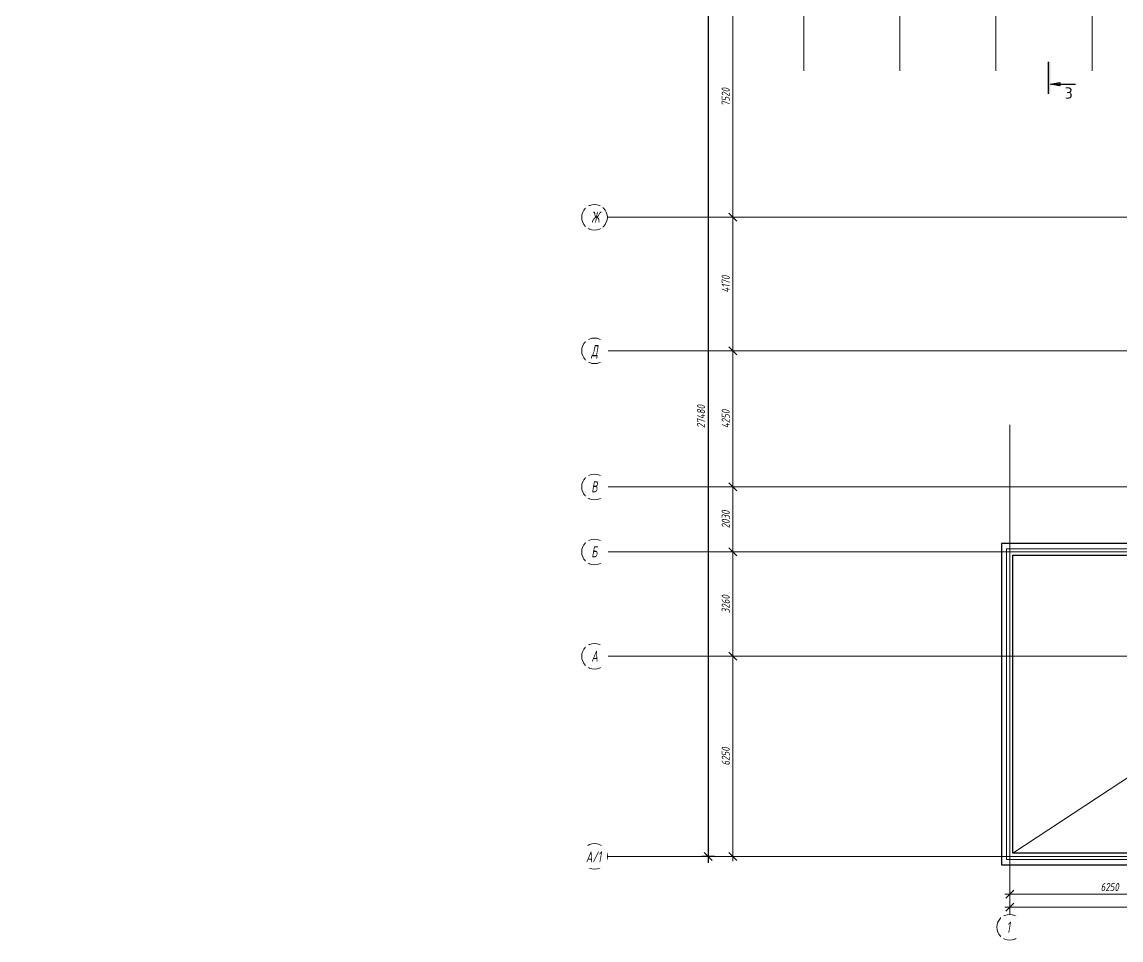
# Model space of a CAD drawing. Extents: x -96705 to 1864084, y -482104 to 235.
# Drawn here: x 1168472 to 1202789, y -158358 to -129687 of the extents above; entities that cross this region are included whole.
import ezdxf
from ezdxf import colors
from ezdxf.entities.mleader import LeaderData, LeaderLine
from ezdxf.math import Vec2, Vec3

# ---------------------------------------------------------------- set-up
doc = ezdxf.new("R2010")
doc.units = 0
doc.header["$LTSCALE"] = 100
doc.header["$PDMODE"] = 1
doc.header["$PDSIZE"] = 200
doc.linetypes.add('ACAD_ISO02W100', pattern=[15, 12, -3])
doc.linetypes.add('CENTER', pattern=[2, 1.25, -0.25, 0.25, -0.25])
doc.layers.get('Defpoints').update_dxf_attribs({"color": 42})
for name, color, linetype, lineweight in [('АР_Навесной фасад', 5, 'Continuous', 5), ('АР_Оси', 193, 'Continuous', 9), ('АР_Оси размеры', 164, 'Continuous', 9), ('АР_Отметки', 250, 'Continuous', 15), ('АР_Разрезы', 175, 'Continuous', 9), ('АР_тонкая линия', 250, 'Continuous', 0), ('Подвал', 250, 'Continuous', 30), ('пунктир', 251, 'Continuous', 13)]:
    doc.layers.add(name, color=color, linetype=linetype, lineweight=lineweight)
doc.layers.add('Тонкая', color=7, linetype='Continuous')
doc.layers.get('Тонкая').off()
doc.styles.add('ISOCPEUR', font='isocpeui.ttf', dxfattribs={"height": 250})
doc.styles.add('METRO-STYLE', font='isocpeur.ttf', dxfattribs={"width": 0.9, "oblique": 15})
doc.styles.add('ГОСТ 2.304', font='CS_Gost2304.shx', dxfattribs={"oblique": 10})
doc.dimstyles.new('СПДС', dxfattribs={"dimscale": 100, "dimtxt": 2.5, "dimasz": 2.5, "dimexe": 2, "dimexo": 0.625, "dimgap": 1, "dimtad": 1, "dimdec": 0, "dimrnd": 5, "dimtxsty": 'ГОСТ 2.304', "dimblk": 'OBLIQUE', "dimblk1": 'OBLIQUE', "dimblk2": 'OBLIQUE', "dimcen": 2.5, "dimdle": 2, "dimadec": 0, "dimazin": 2, "dimtfac": 0.75, "dimtdec": 4, "dimtmove": 1, "dimatfit": 3, "dimfxl": 1, "dimtfill": 1, "dimtolj": 1, "dimarcsym": 1})

# ---------------------------------------------------------------- blocks, each defined once
blk = doc.blocks.new('_Oblique')
at = {"color": 0, "linetype": 'ByBlock', "lineweight": -2}
blk.add_line((-0.5, -0.5), (0.5, 0.5), dxfattribs=at)
blk = doc.blocks.new('*D399')
at = {"layer": 'Defpoints', "color": 0, "lineweight": 30, "ltscale": 100, "transparency": 16777216}
for p in [(-2088, -71210), (-1189, -71210), (-654, -77460)]:
    blk.add_point(p, dxfattribs=at)
at = {"layer": 'АР_Оси размеры', "color": 0, "lineweight": -2, "ltscale": 100, "transparency": 16777216}
for p, q in [((-1189, -71210), (-2238, -71210)), ((-2088, -77610), (-2088, -71060)), ((-654, -77460), (-2238, -77460))]:
    blk.add_line(p, q, dxfattribs=at)
at = {"layer": 'АР_Оси размеры', "color": 0, "lineweight": -2, "ltscale": 100, "transparency": 16777216, "xscale": 250, "yscale": 250, "zscale": 250}
for p, rotation in [((-2088, -71210), 90), ((-2088, -77460), 270)]:
    blk.add_blockref('_Oblique', p, dxfattribs=dict(at, rotation=rotation))
at = {"layer": 'АР_Оси размеры', "color": 0, "ltscale": 100, "transparency": 16777216, "insert": (-2313, -74335), "char_height": 250, "attachment_point": 5, "rotation": 90, "style": 'ГОСТ 2.304'}
blk.add_mtext('\\A1;6250', dxfattribs=at)
blk = doc.blocks.new('*D400')
at = {"layer": 'Defpoints', "color": 0, "lineweight": 30, "ltscale": 100, "transparency": 16777216}
for p in [(-2088, -67950), (-1266, -67950), (-1189, -71210)]:
    blk.add_point(p, dxfattribs=at)
at = {"layer": 'АР_Оси размеры', "color": 0, "lineweight": -2, "ltscale": 100, "transparency": 16777216}
for p, q in [((-2088, -71360), (-2088, -67800)), ((-1266, -67950), (-2238, -67950)), ((-1189, -71210), (-2238, -71210))]:
    blk.add_line(p, q, dxfattribs=at)
at = {"layer": 'АР_Оси размеры', "color": 0, "lineweight": -2, "ltscale": 100, "transparency": 16777216, "xscale": 250, "yscale": 250, "zscale": 250}
for p, rotation in [((-2088, -67950), 90), ((-2088, -71210), 270)]:
    blk.add_blockref('_Oblique', p, dxfattribs=dict(at, rotation=rotation))
at = {"layer": 'АР_Оси размеры', "color": 0, "ltscale": 100, "transparency": 16777216, "insert": (-2313, -69580), "char_height": 250, "attachment_point": 5, "rotation": 90, "style": 'ГОСТ 2.304'}
blk.add_mtext('\\A1;3260', dxfattribs=at)
blk = doc.blocks.new('*D401')
at = {"layer": 'Defpoints', "color": 0, "lineweight": 30, "ltscale": 100, "transparency": 16777216}
for p in [(-2088, -65920), (-1340, -65920), (-1266, -67950)]:
    blk.add_point(p, dxfattribs=at)
at = {"layer": 'АР_Оси размеры', "color": 0, "lineweight": -2, "ltscale": 100, "transparency": 16777216}
for p, q in [((-2088, -68100), (-2088, -65770)), ((-1340, -65920), (-2238, -65920)), ((-1266, -67950), (-2238, -67950))]:
    blk.add_line(p, q, dxfattribs=at)
at = {"layer": 'АР_Оси размеры', "color": 0, "lineweight": -2, "ltscale": 100, "transparency": 16777216, "xscale": 250, "yscale": 250, "zscale": 250}
for p, rotation in [((-2088, -65920), 90), ((-2088, -67950), 270)]:
    blk.add_blockref('_Oblique', p, dxfattribs=dict(at, rotation=rotation))
at = {"layer": 'АР_Оси размеры', "color": 0, "ltscale": 100, "transparency": 16777216, "insert": (-2313, -66935), "char_height": 250, "attachment_point": 5, "rotation": 90, "style": 'ГОСТ 2.304'}
blk.add_mtext('\\A1;2030', dxfattribs=at)
blk = doc.blocks.new('*D402')
at = {"layer": 'Defpoints', "color": 0, "lineweight": 30, "ltscale": 100, "transparency": 16777216}
for p in [(-2088, -61670), (-1738, -61670), (-1340, -65920)]:
    blk.add_point(p, dxfattribs=at)
at = {"layer": 'АР_Оси размеры', "color": 0, "lineweight": -2, "ltscale": 100, "transparency": 16777216}
for p, q in [((-1738, -61670), (-2238, -61670)), ((-2088, -66070), (-2088, -61520)), ((-1340, -65920), (-2238, -65920))]:
    blk.add_line(p, q, dxfattribs=at)
at = {"layer": 'АР_Оси размеры', "color": 0, "lineweight": -2, "ltscale": 100, "transparency": 16777216, "xscale": 250, "yscale": 250, "zscale": 250}
for p, rotation in [((-2088, -61670), 90), ((-2088, -65920), 270)]:
    blk.add_blockref('_Oblique', p, dxfattribs=dict(at, rotation=rotation))
at = {"layer": 'АР_Оси размеры', "color": 0, "ltscale": 100, "transparency": 16777216, "insert": (-2313, -63795), "char_height": 250, "attachment_point": 5, "rotation": 90, "style": 'ГОСТ 2.304'}
blk.add_mtext('\\A1;4250', dxfattribs=at)
blk = doc.blocks.new('*D352')
at = {"layer": 'Defpoints', "color": 0, "lineweight": 30, "ltscale": 100, "transparency": 16777216}
for p in [(-2088, -57500), (-1270, -57500), (-1738, -61670)]:
    blk.add_point(p, dxfattribs=at)
at = {"layer": 'АР_Оси размеры', "color": 0, "lineweight": -2, "ltscale": 100, "transparency": 16777216}
for p, q in [((-1270, -57500), (-2238, -57500)), ((-2088, -61820), (-2088, -57350)), ((-1738, -61670), (-2238, -61670))]:
    blk.add_line(p, q, dxfattribs=at)
at = {"layer": 'АР_Оси размеры', "color": 0, "lineweight": -2, "ltscale": 100, "transparency": 16777216, "xscale": 250, "yscale": 250, "zscale": 250}
for p, rotation in [((-2088, -57500), 90), ((-2088, -61670), 270)]:
    blk.add_blockref('_Oblique', p, dxfattribs=dict(at, rotation=rotation))
at = {"layer": 'АР_Оси размеры', "color": 0, "ltscale": 100, "transparency": 16777216, "insert": (-2313, -59585), "char_height": 250, "attachment_point": 5, "rotation": 90, "style": 'ГОСТ 2.304'}
blk.add_mtext('\\A1;4170', dxfattribs=at)
blk = doc.blocks.new('*D353')
at = {"layer": 'Defpoints', "color": 0, "lineweight": 30, "ltscale": 100, "transparency": 16777216}
for p in [(-2088, -49980), (-1209, -49980), (-1270, -57500)]:
    blk.add_point(p, dxfattribs=at)
at = {"layer": 'АР_Оси размеры', "color": 0, "lineweight": -2, "ltscale": 100, "transparency": 16777216}
for p, q in [((-1209, -49980), (-2238, -49980)), ((-2088, -57650), (-2088, -49830)), ((-1270, -57500), (-2238, -57500))]:
    blk.add_line(p, q, dxfattribs=at)
at = {"layer": 'АР_Оси размеры', "color": 0, "lineweight": -2, "ltscale": 100, "transparency": 16777216, "xscale": 250, "yscale": 250, "zscale": 250}
for p, rotation in [((-2088, -49980), 90), ((-2088, -57500), 270)]:
    blk.add_blockref('_Oblique', p, dxfattribs=dict(at, rotation=rotation))
at = {"layer": 'АР_Оси размеры', "color": 0, "ltscale": 100, "transparency": 16777216, "insert": (-2313, -53740), "char_height": 250, "attachment_point": 5, "rotation": 90, "style": 'ГОСТ 2.304'}
blk.add_mtext('\\A1;7520', dxfattribs=at)
blk = doc.blocks.new('*D369')
at = {"layer": 'Defpoints', "color": 0, "lineweight": 30, "ltscale": 100, "transparency": 16777216}
for p in [(6555, -78232), (12805, -78232), (12805, -78642)]:
    blk.add_point(p, dxfattribs=at)
at = {"layer": 'АР_Оси размеры', "color": 0, "lineweight": -2, "ltscale": 100, "transparency": 16777216}
for p, q in [((6555, -78232), (6555, -78792)), ((12805, -78232), (12805, -78792)), ((6405, -78642), (12955, -78642))]:
    blk.add_line(p, q, dxfattribs=at)
at = {"layer": 'АР_Оси размеры', "color": 0, "lineweight": -2, "ltscale": 100, "transparency": 16777216, "xscale": 250, "yscale": 250, "zscale": 250, "rotation": 180}
blk.add_blockref('_Oblique', (6555, -78642), dxfattribs=at)
at = {"layer": 'АР_Оси размеры', "color": 0, "lineweight": -2, "ltscale": 100, "transparency": 16777216, "xscale": 250, "yscale": 250, "zscale": 250}
blk.add_blockref('_Oblique', (12805, -78642), dxfattribs=at)
at = {"layer": 'АР_Оси размеры', "color": 0, "ltscale": 100, "transparency": 16777216, "insert": (9680, -78417), "char_height": 250, "attachment_point": 5, "style": 'ГОСТ 2.304'}
blk.add_mtext('\\A1;6250', dxfattribs=at)
blk = doc.blocks.new('*D397')
at = {"layer": 'Defpoints', "color": 0, "lineweight": 30, "ltscale": 100, "transparency": 16777216}
for p in [(6555, -78792), (74970, -78792), (74970, -79044)]:
    blk.add_point(p, dxfattribs=at)
at = {"layer": 'АР_Оси размеры', "color": 0, "lineweight": -2, "ltscale": 100, "transparency": 16777216}
for p, q in [((6555, -78792), (6555, -79194)), ((74970, -78792), (74970, -79194)), ((6405, -79044), (75120, -79044))]:
    blk.add_line(p, q, dxfattribs=at)
at = {"layer": 'АР_Оси размеры', "color": 0, "lineweight": -2, "ltscale": 100, "transparency": 16777216, "xscale": 250, "yscale": 250, "zscale": 250, "rotation": 180}
blk.add_blockref('_Oblique', (6555, -79044), dxfattribs=at)
at = {"layer": 'АР_Оси размеры', "color": 0, "lineweight": -2, "ltscale": 100, "transparency": 16777216, "xscale": 250, "yscale": 250, "zscale": 250}
blk.add_blockref('_Oblique', (74970, -79044), dxfattribs=at)
at = {"layer": 'АР_Оси размеры', "color": 0, "ltscale": 100, "transparency": 16777216, "insert": (40124, -78819), "char_height": 250, "attachment_point": 5, "style": 'ГОСТ 2.304'}
blk.add_mtext('\\A1;68415', dxfattribs=at)
blk = doc.blocks.new('A$C60573c2e')
at = {"layer": 'АР_Разрезы', "ltscale": 100}
h = blk.add_hatch(color=8, dxfattribs=at)
h.dxf.hatch_style = 1
h.paths.add_polyline_path([(7699, -50578), (7629, -50578), (7629, -51578), (7699, -51578)])
h.paths.add_polyline_path([(7999, -51228), (7699, -51278), (7999, -51278)])
h.paths.add_polyline_path([(7999, -51278), (7699, -51278), (7999, -51328)])
at = {"layer": 'АР_Разрезы', "color": 8, "lineweight": 25, "ltscale": 100}
for p, q in [((7629, -50578), (7629, -51578)), ((7699, -51278), (7999, -51228)), ((7999, -51328), (7699, -51278)), ((7999, -51228), (7999, -51328))]:
    blk.add_line(p, q, dxfattribs=at)
at = {"layer": 'АР_Разрезы', "color": 8, "lineweight": 25, "ltscale": 100, "elevation": 0}
blk.add_lwpolyline([(7699, -51278), (8483, -51278)], dxfattribs=at)
at = {"layer": 'АР_Разрезы', "color": 8, "lineweight": 25, "ltscale": 100, "insert": (8149, -51378), "char_height": 350, "width": 583.33, "attachment_point": 1, "style": 'METRO-STYLE'}
blk.add_mtext('{\\Q0;\\W1;3}', dxfattribs=at)
blk = doc.blocks.new('*D956')
at = {"layer": 'Defpoints', "color": 0, "ltscale": 100, "transparency": 16777216}
for p in [(1190521, -128267), (1189900, -155747), (1190159, -155747)]:
    blk.add_point(p, dxfattribs=at)
at = {"layer": 'АР_Оси размеры', "color": 8, "lineweight": -2, "ltscale": 100, "transparency": 16777216}
for p, q in [((1190458, -128267), (1189700, -128267)), ((1189900, -128067), (1189900, -155947)), ((1190096, -155747), (1189700, -155747))]:
    blk.add_line(p, q, dxfattribs=at)
at = {"layer": 'АР_Оси размеры', "color": 8, "lineweight": -2, "ltscale": 100, "transparency": 16777216, "xscale": 250, "yscale": 250, "zscale": 250}
for p, rotation in [((1189900, -128267), 90), ((1189900, -155747), 270)]:
    blk.add_blockref('_Oblique', p, dxfattribs=dict(at, rotation=rotation))
at = {"layer": 'АР_Оси размеры', "color": 8, "ltscale": 100, "transparency": 16777216, "insert": (1189675, -142007), "char_height": 250, "attachment_point": 5, "rotation": 90, "style": 'ГОСТ 2.304', "bg_fill": 3, "box_fill_scale": 1.1, "bg_fill_color": 256, "bg_fill_true_color": 13158600, "bg_fill_transparency": 0}
blk.add_mtext('\\A1;27480', dxfattribs=at)
blk = doc.blocks.new('_DotSmall')
at = {"color": 0, "linetype": 'ByBlock', "const_width": 0.5}
blk.add_lwpolyline([(-0.0625, 0, 1), (0.0625, 0, 1)], format="xyb", close=True, dxfattribs=at)
blk = doc.blocks.new('A$C1c8ff280')
at = {"layer": 'пунктир', "color": 8, "linetype": 'ACAD_ISO02W100', "ltscale": 50}
for points in [[(36321, -64341), (36321, -63955), (27550, -63955), (27550, -69145), (19430, -69145), (19430, -75495), (6330, -75495), (6330, -65785), (12680, -65785), (12680, -47915), (23295, -47915), (23295, -43950), (58095, -43950), (58095, -47915), (68595, -47915), (68595, -65785), (74945, -65785), (74945, -75495), (61845, -75495), (61845, -69145), (53965, -69145), (53965, -63955), (45231, -63955), (45231, -64250)], [(36521, -64269), (36521, -63755), (27350, -63755), (27350, -68945), (19230, -68945), (19230, -75295), (6530, -75295), (6530, -65985), (12880, -65985), (12880, -48115), (23595, -48115), (23595, -44250), (57795, -44250), (57795, -48115), (68395, -48115), (68395, -65985), (74745, -65985), (74745, -75295), (62045, -75295), (62045, -68945), (54165, -68945), (54165, -63755), (45031, -63755)]]:
    blk.add_lwpolyline(points, dxfattribs=at)
blk = doc.blocks.new('A$C2a493afe')
at = {"layer": 'АР_Оси размеры', "color": 8, "ltscale": 100}
for base, p1, p2, picture, middle in [((-2087.7, -49980.1), (-1269.9, -57500.1), (-1209, -49980.1), '*D353', (-2312.7, -53740.1)), ((-2087.7, -57500.1), (-1737.8, -61670.1), (-1269.9, -57500.1), '*D352', (-2312.7, -59585.1)), ((-2087.7, -61670.1), (-1339.8, -65920.1), (-1737.8, -61670.1), '*D402', (-2312.7, -63795.1)), ((-2087.7, -65920.1), (-1266.3, -67950.1), (-1339.8, -65920.1), '*D401', (-2312.7, -66935.1)), ((-2087.7, -67950.1), (-1189, -71210.1), (-1266.3, -67950.1), '*D400', (-2312.7, -69580.1)), ((-2087.7, -71210.1), (-654, -77460.1), (-1189, -71210.1), '*D399', (-2312.7, -74335.1))]:
    dim = blk.add_linear_dim(base=base, p1=p1, p2=p2, angle=90, dimstyle='СПДС', override={"dimclrd": 8, "dimclre": 8, "dimclrt": 8}, dxfattribs=at)
    dim.commit()
    dim.dimension.update_dxf_attribs({"geometry": picture, "text_midpoint": middle})
dim = blk.add_linear_dim(base=(12805.1, -78642.2), p1=(6555.1, -78232.3), p2=(12805.1, -78232.3), dimstyle='СПДС', override={"dimclrd": 8, "dimclre": 8, "dimclrt": 8}, dxfattribs=at)
dim.commit()
dim.dimension.update_dxf_attribs({"geometry": '*D369', "text_midpoint": (9680.1, -78417.2)})
dim = blk.add_linear_dim(base=(74970.1, -79044.3), p1=(6555.1, -78792.2), p2=(74970.1, -78792.2), dimstyle='СПДС', override={"dimclrd": 8, "dimclre": 8, "dimclrt": 8}, dxfattribs=at)
dim.commit()
dim.dimension.update_dxf_attribs({"geometry": '*D397', "text_midpoint": (40124.1, -79044.3), "dimtype": 128})

msp = doc.modelspace()

# ---------------------------------------------------------------- linework, layer by layer
at = {"layer": 'АР_Навесной фасад', "color": 8, "lineweight": 30, "ltscale": 100}
for points in [[(1205403.6, -145976.7), (1199053.2, -145976.7), (1199053.6, -156006.7), (1212473.9, -156006.7)], [(1212113.8, -155646.7), (1199413.6, -155646.7), (1199413.2, -146336.7), (1205763.6, -146336.7)]]:
    msp.add_lwpolyline(points, dxfattribs=at)
at = {"layer": 'АР_Оси', "color": 8, "linetype": 'CENTER', "ltscale": 1000}
for p, q in [((1192884.8, -76589.2), (1192884.8, -131208.3)), ((1195884.8, -76589.2), (1195884.8, -131208.3)), ((1198884.8, -76589.2), (1198884.8, -131208.3)), ((1201884.8, -76589.2), (1201884.8, -131208.3)), ((1186749.9, -135786.7), (1270347, -135786.7)), ((1186749.9, -139956.7), (1270347, -139956.7)), ((1199313.6, -157558), (1199313.6, -142268.5)), ((1186749.9, -144206.7), (1270347, -144206.7)), ((1186749.9, -146236.7), (1270347, -146236.7)), ((1186749.9, -149496.7), (1270347, -149496.7)), ((1186749.9, -155746.7), (1270347, -155746.7))]:
    msp.add_line(p, q, dxfattribs=at)
at = {"layer": 'АР_Оси', "color": 8, "ltscale": 0.5}
for centre in [(1186349.9, -135786.7), (1186349.9, -139956.7), (1186349.9, -144206.7), (1186349.9, -146236.7), (1186349.9, -149496.7), (1186349.9, -155746.7), (1199313.6, -157958)]:
    msp.add_circle(centre, 400, dxfattribs=at)
at = {"layer": 'Подвал', "color": 8, "lineweight": 13, "ltscale": 500}
msp.add_line((1212388.6, -147106.7), (1199413.6, -155646.7), dxfattribs=at)

# ---------------------------------------------------------------- block references
at = {"color": 8, "ltscale": 100}
msp.add_blockref('A$C1c8ff280', (1192884.8, -80351.7), dxfattribs=at)

# ---------------------------------------------------------------- next in the draw order: texts
at = {"layer": 'АР_Оси', "color": 8, "char_height": 350, "attachment_point": 1, "line_spacing_factor": 1.149209, "style": 'ГОСТ 2.304', "bg_fill": 2}
for s, insert, width in [('{\\W0.8;Ж}', (1186250, -135608.9), 178.206), ('{\\W0.8;А/1}', (1186081.1, -155583.9), 1.455191522836685e-11)]:
    msp.add_mtext(s, dxfattribs=dict(at, insert=insert, width=width))
for s, insert in [('{\\W0.8;Д}', (1186250, -139778.9)), ('{\\W0.8;В}', (1186250, -144028.9)), ('{\\W0.8;Б}', (1186250, -146058.9)), ('{\\W0.8;А}', (1186250, -149318.9)), ('{\\W0.8;1}', (1199213.8, -157780.2))]:
    msp.add_mtext(s, dxfattribs=dict(at, insert=insert))

# ---------------------------------------------------------------- next in the draw order: block references
at = {"layer": 'АР_тонкая линия', "color": 8, "ltscale": 100}
msp.add_blockref('A$C2a493afe', (1192758.5, -78286.6), dxfattribs=at)
at = {"layer": 'Тонкая', "color": 8, "ltscale": 100}
msp.add_blockref('A$C60573c2e', (1192884.8, -80351.7), dxfattribs=at)

# ---------------------------------------------------------------- next in the draw order: dimensions: what is measured, and where the dimension line sits
at = {"layer": 'АР_Оси размеры', "color": 8, "ltscale": 100}
dim = msp.add_linear_dim(base=(1189900.3, -155746.7), p1=(1190520.9, -128266.7), p2=(1190158.9, -155746.7), angle=90, dimstyle='СПДС', override={"dimclrd": 8, "dimclre": 8, "dimclrt": 8}, dxfattribs=at)
dim.commit()
dim.dimension.update_dxf_attribs({"geometry": '*D956', "text_midpoint": (1189675.3, -142006.7)})

# ---------------------------------------------------------------- next in the draw order: leaders
at = {"layer": 'АР_Отметки', "color": 8}
ml = msp.add_multileader_mtext('Standard', dxfattribs=at)
ml.set_content('+19,400', color=8, style='ISOCPEUR')
ml.set_leader_properties(color=8, linetype='Continuous', lineweight=-1)
ml.set_arrow_properties(name='DOTSMALL')
ml.build(insert=Vec2(0, 0))
ml.multileader.update_dxf_attribs({"has_text_frame": 1, "text_left_attachment_type": 4, "text_right_attachment_type": 4, "dogleg_length": 100, "arrow_head_size": 180})
ctx = ml.context
ctx.base_point, ctx.char_height, ctx.arrow_head_size, ctx.landing_gap_size, ctx.plane_origin = Vec3(1213032.1, -134373.2), 250, 180, 50, Vec3(1213035.1, -136560.6)
ctx.left_attachment, ctx.right_attachment = 4, 4
notes = []
notes.append((ctx, [(0, (0, 0, 0), (0, 0), (1, 0), 1, [])]))
ctx.mtext.insert, ctx.mtext.width, ctx.mtext.defined_height, ctx.mtext.line_spacing_style, ctx.mtext.flow_direction = Vec3(1213082.1, -134039.9), 696.035, 776.5, 2, 5
ml = msp.add_multileader_mtext('Standard', dxfattribs=at)
ml.set_content('+19,400', color=8, style='ISOCPEUR')
ml.set_leader_properties(color=8, linetype='Continuous', lineweight=-1)
ml.set_arrow_properties(name='DOTSMALL')
ml.build(insert=Vec2(0, 0))
ml.multileader.update_dxf_attribs({"has_text_frame": 1, "text_left_attachment_type": 4, "text_right_attachment_type": 4, "dogleg_length": 100, "arrow_head_size": 180})
ctx = ml.context
ctx.base_point, ctx.char_height, ctx.arrow_head_size, ctx.landing_gap_size, ctx.plane_origin = Vec3(1253275.6, -134758.4), 250, 180, 50, Vec3(1253194.2, -136469.1)
ctx.left_attachment, ctx.right_attachment = 4, 4
notes.append((ctx, [(0, (0, 0, 0), (0, 0), (1, 0), 1, [])]))
ctx.mtext.insert, ctx.mtext.width, ctx.mtext.defined_height, ctx.mtext.line_spacing_style, ctx.mtext.flow_direction = Vec3(1253325.6, -134425.1), 696.035, 776.5, 2, 5
for ctx, leaders in notes:
    for number, flags, end, landing, length, lines in leaders:
        leader = LeaderData()
        leader.index, (leader.has_last_leader_line, leader.has_dogleg_vector, leader.attachment_direction) = number, flags
        leader.last_leader_point, leader.dogleg_vector, leader.dogleg_length = Vec3(end), Vec3(landing), length
        for number, points, colour, breaks in lines:
            line = LeaderLine()
            line.index, line.vertices, line.color, line.breaks = number, Vec3.list(points), colors.encode_raw_color(colour), breaks
            leader.lines.append(line)
        ctx.leaders.append(leader)

doc.saveas('drawing.dxf')
